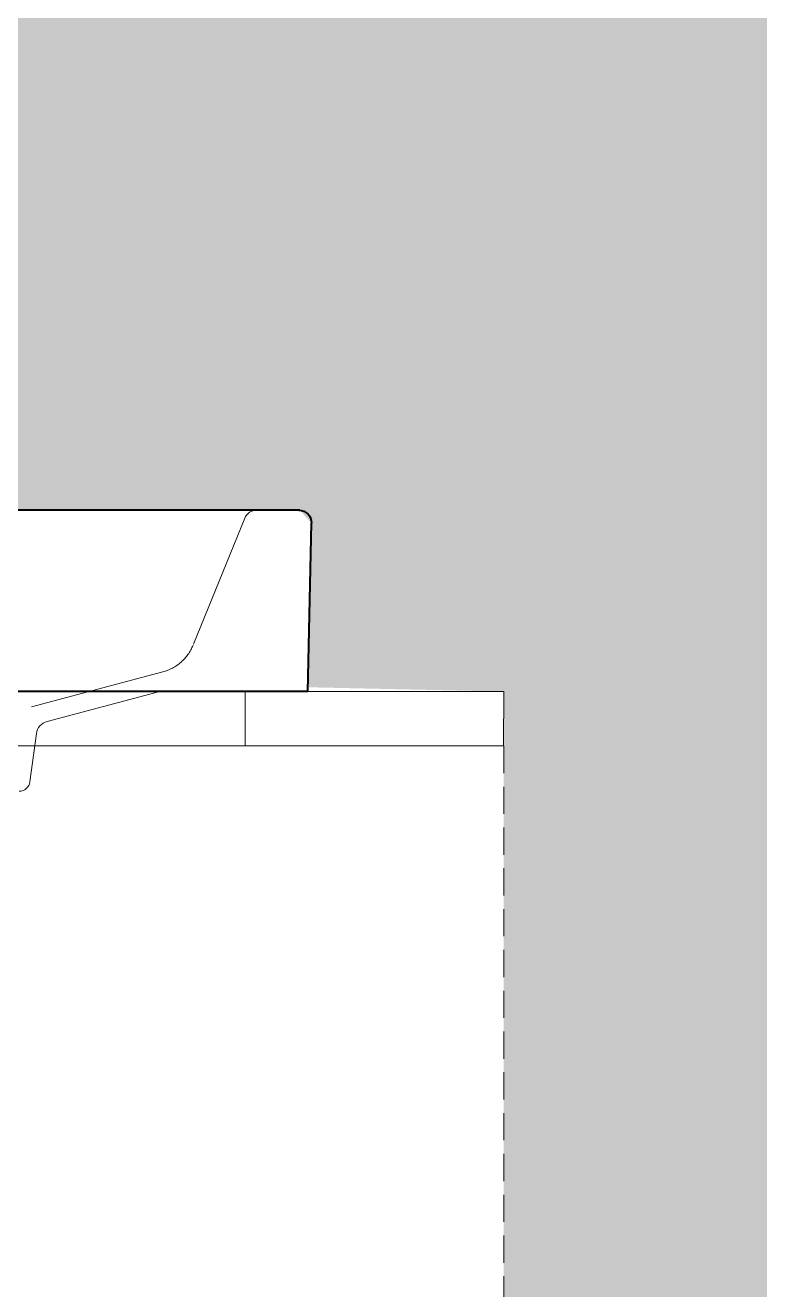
# Model space of a CAD drawing. Header units: millimetres. Extents: x 7371 to 278338, y -43753 to 35464.
# Drawn here: x 276164 to 276569, y -4974 to -4276 of the extents above; entities that cross this region are included whole.
import ezdxf

# ---------------------------------------------------------------- set-up
doc = ezdxf.new("R2010")
doc.units = ezdxf.units.MM
doc.header["$MEASUREMENT"] = 0
for name, pattern in [('CENTER', [50.8, 31.75, -6.35, 6.35, -6.35]), ('HIDDEN', [0.375, 0.25, -0.125]), ('HIDDEN2', [0.1875, 0.125, -0.0625])]:
    doc.linetypes.add(name, pattern=pattern)
for name, color, linetype, lineweight in [('AS', 8, 'HIDDEN2', 5), ('BAYANG', 7, 'HIDDEN', 9), ('BODY', 7, 'Continuous', 40), ('BODY2', 7, 'Continuous', 15), ('DINDING', 1, 'Continuous', 20), ('PIPA AIR BERSIH', 5, 'CENTER', 5)]:
    doc.layers.add(name, color=color, linetype=linetype, lineweight=lineweight)

# ---------------------------------------------------------------- blocks, each defined once
blk = doc.blocks.new('dsdsdsdsd')
h = blk.add_hatch()
h.set_pattern_fill('DOTS', color=8, scale=0.05)
h.set_pattern_definition([(0, (127803.66642, -997.38924), (0.0396875, 0.079375), [0, -0.079375])])
h.paths.add_polyline_path([(127667.0922, -891.4151), (127673.0087, -891.4151), (127673.0087, -901.4151), (127669.0923, -901.4151), (127669.0923, -898.5791), (127668.7323, -898.5713), (127668.7388, -898.2696), (127668.7172, -898.2457), (127667.4822, -898.2457), (127667.3972, -898.2026), (127667.3972, -897.7408), (127667.9277, -897.6568), (127667.9202, -897.609), (127667.3972, -897.6902), (127667.4012, -897.5656), (127667.5596, -897.5314), (127667.5569, -897.5132), (127667.374, -897.5413), (127667.251, -897.5495), (127667.2549, -898.5614), (127667.2356, -898.5719), (127667.0922, -898.5791)])
at = {"layer": 'AS', "ltscale": 0.4}
blk.add_lwpolyline([(127669.0923, -898.6791), (127669.0923, -903.2181)], dxfattribs=at)
at = {"layer": 'BAYANG'}
for points in [[(127668.6163, -898.2603), (127668.5211, -898.494)], [(127668.4654, -898.5431), (127668.2197, -898.6086)]]:
    blk.add_lwpolyline(points, dxfattribs=at)
for points in [[(127668.6163, -898.2603, -0.305038), (127668.6379, -898.2457)], [(127668.5211, -898.494, -0.23511), (127668.4654, -898.5431)]]:
    blk.add_lwpolyline(points, format="xyb", dxfattribs=at)
at = {"layer": 'BODY'}
for points in [[(127668.7172, -898.2457), (127667.4805, -898.2457)], [(127668.7322, -898.5791), (127668.7388, -898.2696)], [(127668.7322, -898.5791), (127667.4655, -898.5791)]]:
    blk.add_lwpolyline(points, dxfattribs=at)
blk.add_lwpolyline([(127668.7155, -898.2457, -0.420531), (127668.7388, -898.2696)], format="xyb", dxfattribs=at)
at = {"layer": 'BODY2'}
for points in [[(127668.4599, -898.5791), (127668.2527, -898.6343)], [(127668.2331, -898.6565), (127668.2212, -898.7451)]]:
    blk.add_lwpolyline(points, dxfattribs=at)
for points in [[(127668.2331, -898.6565, -0.302768), (127668.2527, -898.6343)], [(127668.2212, -898.7451, -0.375434), (127668.2014, -898.7624)]]:
    blk.add_lwpolyline(points, format="xyb", dxfattribs=at)
at = {"layer": 'DINDING'}
for points in [[(127669.0925, -898.5791), (127667.0922, -898.5791)], [(127669.0922, -898.6791), (127669.0925, -898.5791)], [(127669.0922, -898.6791), (127667.0922, -898.6791)]]:
    blk.add_lwpolyline(points, dxfattribs=at)
at = {"layer": 'DINDING', "ltscale": 3}
blk.add_lwpolyline([(127668.6172, -898.5791), (127668.6172, -898.6791)], dxfattribs=at)

msp = doc.modelspace()

# ---------------------------------------------------------------- block references
at = {"layer": 'PIPA AIR BERSIH', "xscale": 300.0000059255024, "yscale": 300.0000059255024, "zscale": 300.0000059255024}
msp.add_blockref('dsdsdsdsd', (-38024300.49, 264929.84), dxfattribs=at)

doc.saveas('drawing.dxf')
